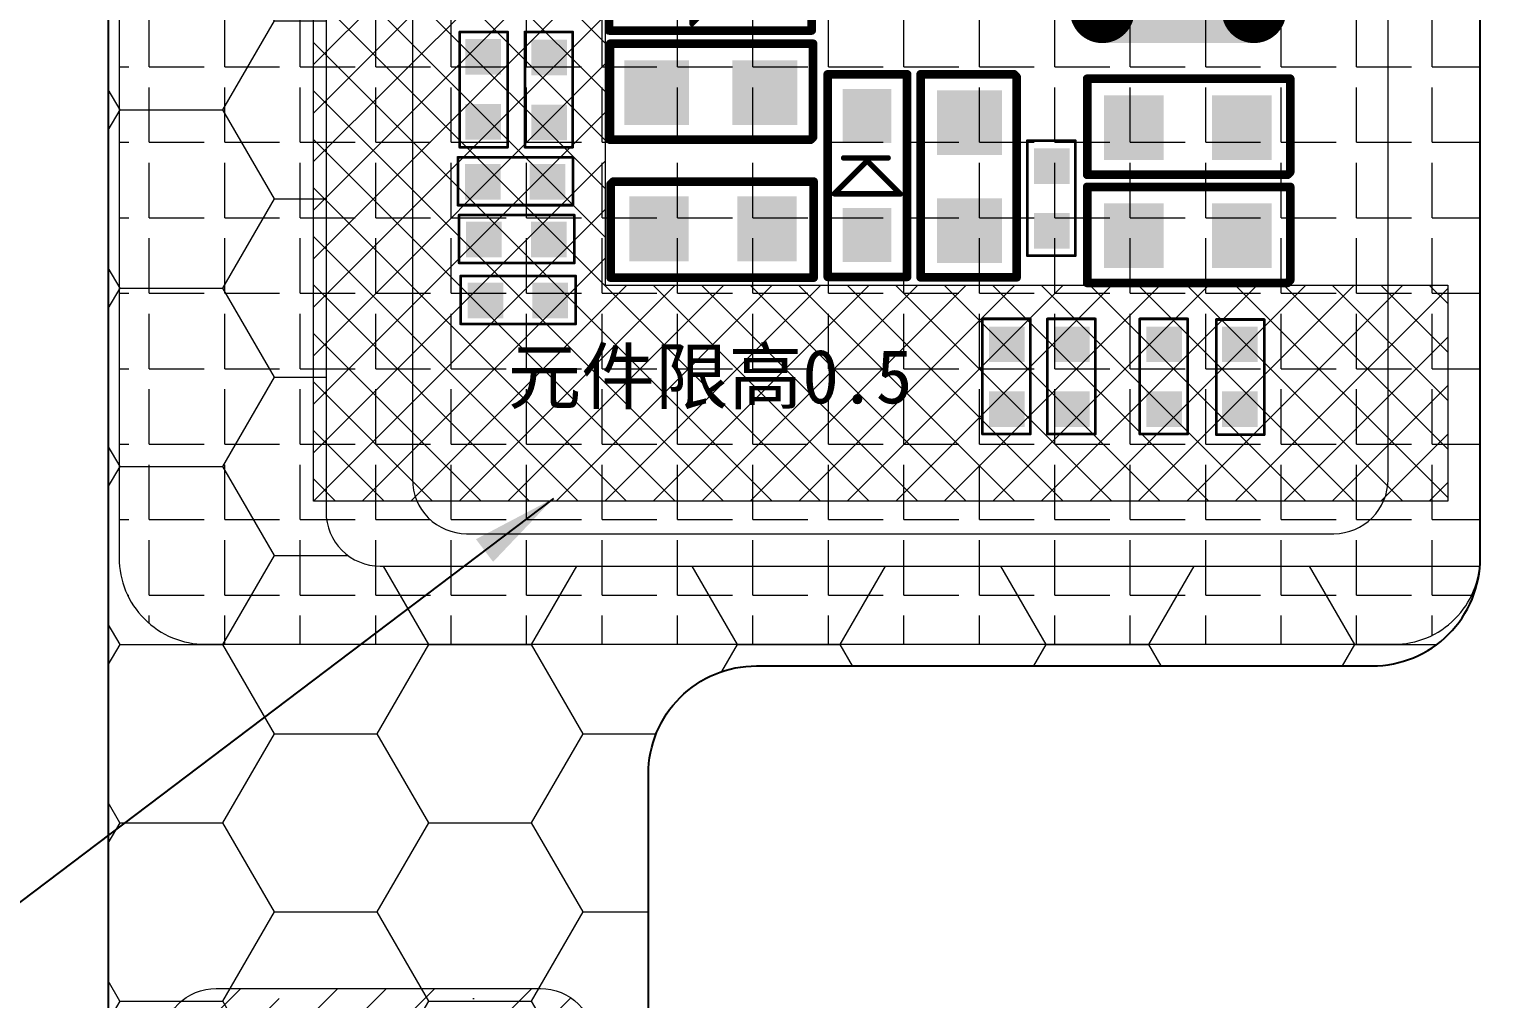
# Model space of a CAD drawing. Header units: millimetres. Extents: x 1845 to 2650, y -178 to 579.
# Drawn here: x 1884.13 to 1897.79, y 256.38 to 265.35 of the extents above; entities that cross this region are included whole.
import ezdxf

# ---------------------------------------------------------------- set-up
doc = ezdxf.new("R2010")
doc.units = ezdxf.units.MM
doc.layers.get('0').update_dxf_attribs({"lineweight": 5})
doc.layers.get('Defpoints').update_dxf_attribs({"lineweight": 5})
doc.layers.add('DIM', color=3, linetype='Continuous', lineweight=5)
doc.layers.add('MFPC', color=50, linetype='Continuous', lineweight=5)
for name, color, linetype in [('EMI', 5, 'Continuous'), ('TOPLAYER', 1, 'Continuous'), ('TOPOVERLAY', 2, 'Continuous'), ('TOPPASTE', 8, 'Continuous'), ('TOPSOLDER', 216, 'Continuous')]:
    doc.layers.add(name, color=color, linetype=linetype)
doc.styles.add('RD', font='ROMAND.shx', dxfattribs={"width": 0.8})
doc.styles.get("Standard").update_dxf_attribs({"font": 'txt', "bigfont": 'gbcbig.shx'})
doc.dimstyles.new('DIM', dxfattribs={"dimtxt": 0.8, "dimasz": 0.8, "dimexe": 0, "dimexo": 0.5, "dimgap": 0.11, "dimtad": 0, "dimzin": 1, "dimdsep": 46, "dimtxsty": 'RD', "dimcen": 0, "dimclrd": 256, "dimclre": 256, "dimclrt": 256, "dimadec": 0, "dimazin": 0, "dimtm": 1e-09, "dimtfac": 1, "dimtofl": 0, "dimtmove": 0, "dimatfit": 3, "dimfxl": 1, "dimlwe": -1, "dimarcsym": 0})

# ---------------------------------------------------------------- blocks, each defined once
blk = doc.blocks.new('*D8')
at = {"layer": 'Defpoints', "color": 0, "lineweight": 5, "transparency": 16777216}
for p in [(1865.289, 283.368), (1890.468, 283.368), (1894.788, 243.262)]:
    blk.add_point(p, dxfattribs=at)
at = {"layer": 'DIM', "lineweight": 5, "transparency": 16777216}
for p, q in [((1889.968, 283.368), (1865.289, 283.368)), ((1865.289, 282.568), (1865.289, 267.362)), ((1865.289, 244.062), (1865.289, 259.782)), ((1894.288, 243.262), (1865.289, 243.262))]:
    blk.add_line(p, q, dxfattribs=at)
for points in [[(1865.156, 282.568), (1865.423, 282.568), (1865.289, 283.368)], [(1865.156, 244.062), (1865.423, 244.062), (1865.289, 243.262)]]:
    blk.add_solid(points, dxfattribs=at)
at = {"layer": 'DIM', "lineweight": 5, "transparency": 16777216, "insert": (1865.289, 263.572), "char_height": 1.2, "attachment_point": 5, "rotation": 90, "style": 'RD'}
blk.add_mtext('40.11%%P0.5', dxfattribs=at)
blk = doc.blocks.new('DIODE_SCHOTTKY_2')
at = {"layer": 'TOPLAYER'}
for points in [[(-0.249999, -0.224998), (0.249999, -0.224998), (-0.249999, 0.224998), (0.249999, 0.224998)], [(0.849998, -0.224998), (1.349997, -0.224998), (0.849998, 0.224998), (1.349997, 0.224998)]]:
    blk.add_solid(points, dxfattribs=at)
at = {"layer": 'TOPOVERLAY'}
for points, const_width in [([(-0.387835, 0.364609), (1.486865, 0.364609)], 0.08001), ([(-0.387835, 0.364609), (-0.387835, -0.37039)], 0.08001), ([(0.380865, 0.304251), (0.380865, -0.30639)], 0.05), ([(0.380865, 0.304251), (0.686186, -0.001069)], 0.05), ([(1.486865, 0.364609), (1.486865, -0.37039)], 0.08001), ([(0.713064, 0.218011), (0.713064, -0.19479)], 0.05), ([(0.686186, -0.001069), (0.379265, -0.30799)], 0.05), ([(-0.387835, -0.37039), (1.486865, -0.37039)], 0.08001)]:
    blk.add_lwpolyline(points, dxfattribs=dict(at, const_width=const_width))
for points, const_width in [([(-0.407838, 0.364609, 1), (-0.367833, 0.364609, 1)], 0.040005), ([(-0.407838, 0.364609, 1), (-0.367833, 0.364609, 1)], 0.040005), ([(0.368366, 0.304251, 1), (0.393365, 0.304251, 1)], 0.024999), ([(0.368366, 0.304251, 1), (0.393365, 0.304251, 1)], 0.024999), ([(1.466863, 0.364609, 1), (1.506868, 0.364609, 1)], 0.040005), ([(1.466863, 0.364609, 1), (1.506868, 0.364609, 1)], 0.040005), ([(0.700565, 0.218011, 1), (0.725564, 0.218011, 1)], 0.024999), ([(0.673687, -0.001069, 1), (0.698685, -0.001069, 1)], 0.024999), ([(0.673687, -0.001069, 1), (0.698685, -0.001069, 1)], 0.024999), ([(0.700565, -0.19479, 1), (0.725564, -0.19479, 1)], 0.024999), ([(-0.407838, -0.37039, 1), (-0.367833, -0.37039, 1)], 0.040005), ([(-0.407838, -0.37039, 1), (-0.367833, -0.37039, 1)], 0.040005), ([(0.366766, -0.30799, 1), (0.391765, -0.30799, 1)], 0.024999), ([(0.368366, -0.30639, 1), (0.393365, -0.30639, 1)], 0.024999), ([(1.466863, -0.37039, 1), (1.506868, -0.37039, 1)], 0.040005), ([(1.466863, -0.37039, 1), (1.506868, -0.37039, 1)], 0.040005)]:
    blk.add_lwpolyline(points, format="xyb", close=True, dxfattribs=dict(at, const_width=const_width))
at = {"layer": 'TOPPASTE'}
for points in [[(-0.249999, -0.224998), (0.249999, -0.224998), (-0.249999, 0.224998), (0.249999, 0.224998)], [(0.849998, -0.224998), (1.349997, -0.224998), (0.849998, 0.224998), (1.349997, 0.224998)]]:
    blk.add_solid(points, dxfattribs=at)
at = {"layer": 'TOPSOLDER'}
for points in [[(-0.249999, -0.224998), (0.249999, -0.224998), (-0.249999, 0.224998), (0.249999, 0.224998)], [(0.849998, -0.224998), (1.349997, -0.224998), (0.849998, 0.224998), (1.349997, 0.224998)]]:
    blk.add_solid(points, dxfattribs=at)
blk = doc.blocks.new('0402S_3')
at = {"layer": 'TOPLAYER'}
for points in [[(-0.273055, 0.305189), (-0.823051, 0.305189), (-0.273055, -0.29481), (-0.823051, -0.29481)], [(0.726943, 0.305189), (0.176947, 0.305189), (0.726943, -0.29481), (0.176947, -0.29481)]]:
    blk.add_solid(points, dxfattribs=at)
at = {"layer": 'TOPOVERLAY', "const_width": 0.08001}
for points in [[(-0.979853, 0.457589), (0.899747, 0.457589)], [(-0.979853, -0.431411), (-0.979853, 0.457589)], [(0.899747, -0.406011), (0.899747, 0.457589)], [(-0.979853, -0.431411), (0.874347, -0.431411)], [(0.874347, -0.431411), (0.899747, -0.406011)]]:
    blk.add_lwpolyline(points, dxfattribs=at)
at = {"layer": 'TOPOVERLAY', "const_width": 0.040005}
for points in [[(-0.999856, 0.457589, 1), (-0.959851, 0.457589, 1)], [(-0.999856, 0.457589, 1), (-0.959851, 0.457589, 1)], [(0.879744, 0.457589, 1), (0.919749, 0.457589, 1)], [(0.879744, 0.457589, 1), (0.919749, 0.457589, 1)], [(-0.999856, -0.431411, 1), (-0.959851, -0.431411, 1)], [(-0.999856, -0.431411, 1), (-0.959851, -0.431411, 1)], [(0.854344, -0.431411, 1), (0.894349, -0.431411, 1)], [(0.854344, -0.431411, 1), (0.894349, -0.431411, 1)], [(0.879744, -0.406011, 1), (0.919749, -0.406011, 1)], [(0.879744, -0.406011, 1), (0.919749, -0.406011, 1)]]:
    blk.add_lwpolyline(points, format="xyb", close=True, dxfattribs=at)
at = {"layer": 'TOPPASTE'}
for points in [[(-0.273055, 0.305189), (-0.823051, 0.305189), (-0.273055, -0.29481), (-0.823051, -0.29481)], [(0.726943, 0.305189), (0.176947, 0.305189), (0.726943, -0.29481), (0.176947, -0.29481)]]:
    blk.add_solid(points, dxfattribs=at)
at = {"layer": 'TOPSOLDER'}
for points in [[(-0.273055, 0.305189), (-0.823051, 0.305189), (-0.273055, -0.29481), (-0.823051, -0.29481)], [(0.726943, 0.305189), (0.176947, 0.305189), (0.726943, -0.29481), (0.176947, -0.29481)]]:
    blk.add_solid(points, dxfattribs=at)
blk = doc.blocks.new('0201_4')
at = {"layer": 'TOPLAYER'}
for points in [[(0.164998, -0.165001), (0.164998, 0.165001), (-0.164998, -0.165001), (-0.164998, 0.165001)], [(0.764997, -0.165001), (0.764997, 0.165001), (0.435, -0.165001), (0.435, 0.165001)]]:
    blk.add_solid(points, dxfattribs=at)
at = {"layer": 'TOPOVERLAY', "const_width": 0.025001}
for points in [[(-0.23, 0.225999), (-0.181, 0.225999)], [(-0.23, 0.225999), (-0.23, -0.217)], [(-0.18, 0.225999), (0.836, 0.225999)], [(0.836, 0.225999), (0.836, -0.217)], [(-0.23, -0.217), (0.836, -0.217)]]:
    blk.add_lwpolyline(points, dxfattribs=at)
at = {"layer": 'TOPOVERLAY', "const_width": 0.012499}
for points in [[(-0.23625, 0.225999, 1), (-0.223749, 0.225999, 1)], [(-0.23625, 0.225999, 1), (-0.223749, 0.225999, 1)], [(-0.187251, 0.225999, 1), (-0.174749, 0.225999, 1)], [(-0.186251, 0.225999, 1), (-0.173749, 0.225999, 1)], [(0.829749, 0.225999, 1), (0.842251, 0.225999, 1)], [(0.829749, 0.225999, 1), (0.842251, 0.225999, 1)], [(-0.23625, -0.217, 1), (-0.223749, -0.217, 1)], [(-0.23625, -0.217, 1), (-0.223749, -0.217, 1)], [(0.829749, -0.217, 1), (0.842251, -0.217, 1)], [(0.829749, -0.217, 1), (0.842251, -0.217, 1)]]:
    blk.add_lwpolyline(points, format="xyb", close=True, dxfattribs=at)
at = {"layer": 'TOPPASTE'}
for points in [[(0.164998, -0.165001), (0.164998, 0.165001), (-0.164998, -0.165001), (-0.164998, 0.165001)], [(0.764997, -0.165001), (0.764997, 0.165001), (0.435, -0.165001), (0.435, 0.165001)]]:
    blk.add_solid(points, dxfattribs=at)
at = {"layer": 'TOPSOLDER'}
for points in [[(0.164998, -0.165001), (0.164998, 0.165001), (-0.164998, -0.165001), (-0.164998, 0.165001)], [(0.764997, -0.165001), (0.764997, 0.165001), (0.435, -0.165001), (0.435, 0.165001)]]:
    blk.add_solid(points, dxfattribs=at)
blk = doc.blocks.new('0201_5')
at = {"layer": 'TOPLAYER'}
for points in [[(0.164998, -0.165001), (0.164998, 0.165001), (-0.164998, -0.165001), (-0.164998, 0.165001)], [(0.764997, -0.165001), (0.764997, 0.165001), (0.435, -0.165001), (0.435, 0.165001)]]:
    blk.add_solid(points, dxfattribs=at)
at = {"layer": 'TOPOVERLAY', "const_width": 0.025001}
for points in [[(-0.23, 0.225999), (-0.181, 0.225999)], [(-0.23, 0.225999), (-0.23, -0.217)], [(-0.18, 0.225999), (0.836, 0.225999)], [(0.836, 0.225999), (0.836, -0.217)], [(-0.23, -0.217), (0.836, -0.217)]]:
    blk.add_lwpolyline(points, dxfattribs=at)
at = {"layer": 'TOPOVERLAY', "const_width": 0.012499}
for points in [[(-0.23625, 0.225999, 1), (-0.223749, 0.225999, 1)], [(-0.23625, 0.225999, 1), (-0.223749, 0.225999, 1)], [(-0.187251, 0.225999, 1), (-0.174749, 0.225999, 1)], [(-0.186251, 0.225999, 1), (-0.173749, 0.225999, 1)], [(0.829749, 0.225999, 1), (0.842251, 0.225999, 1)], [(0.829749, 0.225999, 1), (0.842251, 0.225999, 1)], [(-0.23625, -0.217, 1), (-0.223749, -0.217, 1)], [(-0.23625, -0.217, 1), (-0.223749, -0.217, 1)], [(0.829749, -0.217, 1), (0.842251, -0.217, 1)], [(0.829749, -0.217, 1), (0.842251, -0.217, 1)]]:
    blk.add_lwpolyline(points, format="xyb", close=True, dxfattribs=at)
at = {"layer": 'TOPPASTE'}
for points in [[(0.164998, -0.165001), (0.164998, 0.165001), (-0.164998, -0.165001), (-0.164998, 0.165001)], [(0.764997, -0.165001), (0.764997, 0.165001), (0.435, -0.165001), (0.435, 0.165001)]]:
    blk.add_solid(points, dxfattribs=at)
at = {"layer": 'TOPSOLDER'}
for points in [[(0.164998, -0.165001), (0.164998, 0.165001), (-0.164998, -0.165001), (-0.164998, 0.165001)], [(0.764997, -0.165001), (0.764997, 0.165001), (0.435, -0.165001), (0.435, 0.165001)]]:
    blk.add_solid(points, dxfattribs=at)
blk = doc.blocks.new('0201_6')
at = {"layer": 'TOPLAYER'}
for points in [[(0.164998, -0.165001), (0.164998, 0.165001), (-0.164998, -0.165001), (-0.164998, 0.165001)], [(0.764997, -0.165001), (0.764997, 0.165001), (0.435, -0.165001), (0.435, 0.165001)]]:
    blk.add_solid(points, dxfattribs=at)
at = {"layer": 'TOPOVERLAY', "const_width": 0.025001}
for points in [[(-0.23, -0.217), (-0.23, 0.225999)], [(-0.181, 0.225999), (-0.23, 0.225999)], [(0.836, 0.225999), (-0.18, 0.225999)], [(0.836, -0.217), (0.836, 0.225999)], [(0.836, -0.217), (-0.23, -0.217)]]:
    blk.add_lwpolyline(points, dxfattribs=at)
at = {"layer": 'TOPOVERLAY', "const_width": 0.012499}
for points in [[(-0.23625, 0.225999, 1), (-0.223749, 0.225999, 1)], [(-0.23625, 0.225999, 1), (-0.223749, 0.225999, 1)], [(-0.187251, 0.225999, 1), (-0.174749, 0.225999, 1)], [(-0.186251, 0.225999, 1), (-0.173749, 0.225999, 1)], [(0.829749, 0.225999, 1), (0.842251, 0.225999, 1)], [(0.829749, 0.225999, 1), (0.842251, 0.225999, 1)], [(-0.23625, -0.217, 1), (-0.223749, -0.217, 1)], [(-0.23625, -0.217, 1), (-0.223749, -0.217, 1)], [(0.829749, -0.217, 1), (0.842251, -0.217, 1)], [(0.829749, -0.217, 1), (0.842251, -0.217, 1)]]:
    blk.add_lwpolyline(points, format="xyb", close=True, dxfattribs=at)
at = {"layer": 'TOPPASTE'}
for points in [[(0.164998, -0.165001), (0.164998, 0.165001), (-0.164998, -0.165001), (-0.164998, 0.165001)], [(0.764997, -0.165001), (0.764997, 0.165001), (0.435, -0.165001), (0.435, 0.165001)]]:
    blk.add_solid(points, dxfattribs=at)
at = {"layer": 'TOPSOLDER'}
for points in [[(0.164998, -0.165001), (0.164998, 0.165001), (-0.164998, -0.165001), (-0.164998, 0.165001)], [(0.764997, -0.165001), (0.764997, 0.165001), (0.435, -0.165001), (0.435, 0.165001)]]:
    blk.add_solid(points, dxfattribs=at)
blk = doc.blocks.new('0201_12')
at = {"layer": 'TOPLAYER'}
for points in [[(0.164998, -0.165001), (0.164998, 0.165001), (-0.164998, -0.165001), (-0.164998, 0.165001)], [(0.764997, -0.165001), (0.764997, 0.165001), (0.435, -0.165001), (0.435, 0.165001)]]:
    blk.add_solid(points, dxfattribs=at)
at = {"layer": 'TOPOVERLAY', "const_width": 0.025001}
for points in [[(-0.23, -0.217), (-0.23, 0.225999)], [(-0.23, 0.225999), (-0.181, 0.225999)], [(-0.18, 0.225999), (0.836, 0.225999)], [(0.836, -0.217), (0.836, 0.225999)], [(-0.23, -0.217), (0.836, -0.217)]]:
    blk.add_lwpolyline(points, dxfattribs=at)
at = {"layer": 'TOPOVERLAY', "const_width": 0.012499}
for points in [[(-0.23625, 0.225999, 1), (-0.223749, 0.225999, 1)], [(-0.23625, 0.225999, 1), (-0.223749, 0.225999, 1)], [(-0.187251, 0.225999, 1), (-0.174749, 0.225999, 1)], [(-0.186251, 0.225999, 1), (-0.173749, 0.225999, 1)], [(0.829749, 0.225999, 1), (0.842251, 0.225999, 1)], [(0.829749, 0.225999, 1), (0.842251, 0.225999, 1)], [(-0.23625, -0.217, 1), (-0.223749, -0.217, 1)], [(-0.23625, -0.217, 1), (-0.223749, -0.217, 1)], [(0.829749, -0.217, 1), (0.842251, -0.217, 1)], [(0.829749, -0.217, 1), (0.842251, -0.217, 1)]]:
    blk.add_lwpolyline(points, format="xyb", close=True, dxfattribs=at)
at = {"layer": 'TOPPASTE'}
for points in [[(0.164998, -0.165001), (0.164998, 0.165001), (-0.164998, -0.165001), (-0.164998, 0.165001)], [(0.764997, -0.165001), (0.764997, 0.165001), (0.435, -0.165001), (0.435, 0.165001)]]:
    blk.add_solid(points, dxfattribs=at)
at = {"layer": 'TOPSOLDER'}
for points in [[(0.164998, -0.165001), (0.164998, 0.165001), (-0.164998, -0.165001), (-0.164998, 0.165001)], [(0.764997, -0.165001), (0.764997, 0.165001), (0.435, -0.165001), (0.435, 0.165001)]]:
    blk.add_solid(points, dxfattribs=at)
blk = doc.blocks.new('0201_14')
at = {"layer": 'TOPLAYER'}
for points in [[(0.164998, -0.165001), (0.164998, 0.165001), (-0.164998, -0.165001), (-0.164998, 0.165001)], [(0.764997, -0.165001), (0.764997, 0.165001), (0.435, -0.165001), (0.435, 0.165001)]]:
    blk.add_solid(points, dxfattribs=at)
at = {"layer": 'TOPOVERLAY', "const_width": 0.025001}
for points in [[(-0.23, -0.217), (-0.23, 0.225999)], [(-0.23, 0.225999), (-0.181, 0.225999)], [(-0.18, 0.225999), (0.836, 0.225999)], [(0.836, -0.217), (0.836, 0.225999)], [(-0.23, -0.217), (0.836, -0.217)]]:
    blk.add_lwpolyline(points, dxfattribs=at)
at = {"layer": 'TOPOVERLAY', "const_width": 0.012499}
for points in [[(-0.23625, 0.225999, 1), (-0.223749, 0.225999, 1)], [(-0.23625, 0.225999, 1), (-0.223749, 0.225999, 1)], [(-0.187251, 0.225999, 1), (-0.174749, 0.225999, 1)], [(-0.186251, 0.225999, 1), (-0.173749, 0.225999, 1)], [(0.829749, 0.225999, 1), (0.842251, 0.225999, 1)], [(0.829749, 0.225999, 1), (0.842251, 0.225999, 1)], [(-0.23625, -0.217, 1), (-0.223749, -0.217, 1)], [(-0.23625, -0.217, 1), (-0.223749, -0.217, 1)], [(0.829749, -0.217, 1), (0.842251, -0.217, 1)], [(0.829749, -0.217, 1), (0.842251, -0.217, 1)]]:
    blk.add_lwpolyline(points, format="xyb", close=True, dxfattribs=at)
at = {"layer": 'TOPPASTE'}
for points in [[(0.164998, -0.165001), (0.164998, 0.165001), (-0.164998, -0.165001), (-0.164998, 0.165001)], [(0.764997, -0.165001), (0.764997, 0.165001), (0.435, -0.165001), (0.435, 0.165001)]]:
    blk.add_solid(points, dxfattribs=at)
at = {"layer": 'TOPSOLDER'}
for points in [[(0.164998, -0.165001), (0.164998, 0.165001), (-0.164998, -0.165001), (-0.164998, 0.165001)], [(0.764997, -0.165001), (0.764997, 0.165001), (0.435, -0.165001), (0.435, 0.165001)]]:
    blk.add_solid(points, dxfattribs=at)
blk = doc.blocks.new('0201_15')
at = {"layer": 'TOPLAYER'}
for points in [[(0.164998, -0.165001), (0.164998, 0.165001), (-0.164998, -0.165001), (-0.164998, 0.165001)], [(0.764997, -0.165001), (0.764997, 0.165001), (0.435, -0.165001), (0.435, 0.165001)]]:
    blk.add_solid(points, dxfattribs=at)
at = {"layer": 'TOPOVERLAY', "const_width": 0.025001}
for points in [[(-0.23, -0.217), (-0.23, 0.225999)], [(-0.23, 0.225999), (-0.181, 0.225999)], [(-0.18, 0.225999), (0.836, 0.225999)], [(0.836, -0.217), (0.836, 0.225999)], [(-0.23, -0.217), (0.836, -0.217)]]:
    blk.add_lwpolyline(points, dxfattribs=at)
at = {"layer": 'TOPOVERLAY', "const_width": 0.012499}
for points in [[(-0.23625, 0.225999, 1), (-0.223749, 0.225999, 1)], [(-0.23625, 0.225999, 1), (-0.223749, 0.225999, 1)], [(-0.187251, 0.225999, 1), (-0.174749, 0.225999, 1)], [(-0.186251, 0.225999, 1), (-0.173749, 0.225999, 1)], [(0.829749, 0.225999, 1), (0.842251, 0.225999, 1)], [(0.829749, 0.225999, 1), (0.842251, 0.225999, 1)], [(-0.23625, -0.217, 1), (-0.223749, -0.217, 1)], [(-0.23625, -0.217, 1), (-0.223749, -0.217, 1)], [(0.829749, -0.217, 1), (0.842251, -0.217, 1)], [(0.829749, -0.217, 1), (0.842251, -0.217, 1)]]:
    blk.add_lwpolyline(points, format="xyb", close=True, dxfattribs=at)
at = {"layer": 'TOPPASTE'}
for points in [[(0.164998, -0.165001), (0.164998, 0.165001), (-0.164998, -0.165001), (-0.164998, 0.165001)], [(0.764997, -0.165001), (0.764997, 0.165001), (0.435, -0.165001), (0.435, 0.165001)]]:
    blk.add_solid(points, dxfattribs=at)
at = {"layer": 'TOPSOLDER'}
for points in [[(0.164998, -0.165001), (0.164998, 0.165001), (-0.164998, -0.165001), (-0.164998, 0.165001)], [(0.764997, -0.165001), (0.764997, 0.165001), (0.435, -0.165001), (0.435, 0.165001)]]:
    blk.add_solid(points, dxfattribs=at)
blk = doc.blocks.new('0201_16')
at = {"layer": 'TOPLAYER'}
for points in [[(0.164998, -0.165001), (0.164998, 0.165001), (-0.164998, -0.165001), (-0.164998, 0.165001)], [(0.764997, -0.165001), (0.764997, 0.165001), (0.435, -0.165001), (0.435, 0.165001)]]:
    blk.add_solid(points, dxfattribs=at)
at = {"layer": 'TOPOVERLAY', "const_width": 0.025001}
for points in [[(-0.23, 0.225999), (-0.23, -0.217)], [(-0.181, 0.225999), (-0.23, 0.225999)], [(0.836, 0.225999), (-0.18, 0.225999)], [(0.836, 0.225999), (0.836, -0.217)], [(0.836, -0.217), (-0.23, -0.217)]]:
    blk.add_lwpolyline(points, dxfattribs=at)
at = {"layer": 'TOPOVERLAY', "const_width": 0.012499}
for points in [[(-0.23625, 0.225999, 1), (-0.223749, 0.225999, 1)], [(-0.23625, 0.225999, 1), (-0.223749, 0.225999, 1)], [(-0.187251, 0.225999, 1), (-0.174749, 0.225999, 1)], [(-0.186251, 0.225999, 1), (-0.173749, 0.225999, 1)], [(0.829749, 0.225999, 1), (0.842251, 0.225999, 1)], [(0.829749, 0.225999, 1), (0.842251, 0.225999, 1)], [(-0.23625, -0.217, 1), (-0.223749, -0.217, 1)], [(-0.23625, -0.217, 1), (-0.223749, -0.217, 1)], [(0.829749, -0.217, 1), (0.842251, -0.217, 1)], [(0.829749, -0.217, 1), (0.842251, -0.217, 1)]]:
    blk.add_lwpolyline(points, format="xyb", close=True, dxfattribs=at)
at = {"layer": 'TOPPASTE'}
for points in [[(0.164998, -0.165001), (0.164998, 0.165001), (-0.164998, -0.165001), (-0.164998, 0.165001)], [(0.764997, -0.165001), (0.764997, 0.165001), (0.435, -0.165001), (0.435, 0.165001)]]:
    blk.add_solid(points, dxfattribs=at)
at = {"layer": 'TOPSOLDER'}
for points in [[(0.164998, -0.165001), (0.164998, 0.165001), (-0.164998, -0.165001), (-0.164998, 0.165001)], [(0.764997, -0.165001), (0.764997, 0.165001), (0.435, -0.165001), (0.435, 0.165001)]]:
    blk.add_solid(points, dxfattribs=at)
blk = doc.blocks.new('0402S_18')
at = {"layer": 'TOPLAYER'}
for points in [[(-0.273055, 0.305189), (-0.823051, 0.305189), (-0.273055, -0.29481), (-0.823051, -0.29481)], [(0.726943, 0.305189), (0.176947, 0.305189), (0.726943, -0.29481), (0.176947, -0.29481)]]:
    blk.add_solid(points, dxfattribs=at)
at = {"layer": 'TOPOVERLAY', "const_width": 0.08001}
for points in [[(-0.979853, 0.457589), (0.899747, 0.457589)], [(-0.979853, -0.431411), (-0.979853, 0.457589)], [(0.899747, -0.406011), (0.899747, 0.457589)], [(-0.979853, -0.431411), (0.874347, -0.431411)], [(0.874347, -0.431411), (0.899747, -0.406011)]]:
    blk.add_lwpolyline(points, dxfattribs=at)
at = {"layer": 'TOPOVERLAY', "const_width": 0.040005}
for points in [[(-0.999856, 0.457589, 1), (-0.959851, 0.457589, 1)], [(-0.999856, 0.457589, 1), (-0.959851, 0.457589, 1)], [(0.879744, 0.457589, 1), (0.919749, 0.457589, 1)], [(0.879744, 0.457589, 1), (0.919749, 0.457589, 1)], [(-0.999856, -0.431411, 1), (-0.959851, -0.431411, 1)], [(-0.999856, -0.431411, 1), (-0.959851, -0.431411, 1)], [(0.854344, -0.431411, 1), (0.894349, -0.431411, 1)], [(0.854344, -0.431411, 1), (0.894349, -0.431411, 1)], [(0.879744, -0.406011, 1), (0.919749, -0.406011, 1)], [(0.879744, -0.406011, 1), (0.919749, -0.406011, 1)]]:
    blk.add_lwpolyline(points, format="xyb", close=True, dxfattribs=at)
at = {"layer": 'TOPPASTE'}
for points in [[(-0.273055, 0.305189), (-0.823051, 0.305189), (-0.273055, -0.29481), (-0.823051, -0.29481)], [(0.726943, 0.305189), (0.176947, 0.305189), (0.726943, -0.29481), (0.176947, -0.29481)]]:
    blk.add_solid(points, dxfattribs=at)
at = {"layer": 'TOPSOLDER'}
for points in [[(-0.273055, 0.305189), (-0.823051, 0.305189), (-0.273055, -0.29481), (-0.823051, -0.29481)], [(0.726943, 0.305189), (0.176947, 0.305189), (0.726943, -0.29481), (0.176947, -0.29481)]]:
    blk.add_solid(points, dxfattribs=at)
blk = doc.blocks.new('0201_19')
at = {"layer": 'TOPLAYER'}
for points in [[(0.164998, -0.165001), (0.164998, 0.165001), (-0.164998, -0.165001), (-0.164998, 0.165001)], [(0.764997, -0.165001), (0.764997, 0.165001), (0.435, -0.165001), (0.435, 0.165001)]]:
    blk.add_solid(points, dxfattribs=at)
at = {"layer": 'TOPOVERLAY', "const_width": 0.025001}
for points in [[(-0.23, 0.225999), (-0.181, 0.225999)], [(-0.23, 0.225999), (-0.23, -0.217)], [(-0.18, 0.225999), (0.836, 0.225999)], [(0.836, 0.225999), (0.836, -0.217)], [(-0.23, -0.217), (0.836, -0.217)]]:
    blk.add_lwpolyline(points, dxfattribs=at)
at = {"layer": 'TOPOVERLAY', "const_width": 0.012499}
for points in [[(-0.23625, 0.225999, 1), (-0.223749, 0.225999, 1)], [(-0.23625, 0.225999, 1), (-0.223749, 0.225999, 1)], [(-0.187251, 0.225999, 1), (-0.174749, 0.225999, 1)], [(-0.186251, 0.225999, 1), (-0.173749, 0.225999, 1)], [(0.829749, 0.225999, 1), (0.842251, 0.225999, 1)], [(0.829749, 0.225999, 1), (0.842251, 0.225999, 1)], [(-0.23625, -0.217, 1), (-0.223749, -0.217, 1)], [(-0.23625, -0.217, 1), (-0.223749, -0.217, 1)], [(0.829749, -0.217, 1), (0.842251, -0.217, 1)], [(0.829749, -0.217, 1), (0.842251, -0.217, 1)]]:
    blk.add_lwpolyline(points, format="xyb", close=True, dxfattribs=at)
at = {"layer": 'TOPPASTE'}
for points in [[(0.164998, -0.165001), (0.164998, 0.165001), (-0.164998, -0.165001), (-0.164998, 0.165001)], [(0.764997, -0.165001), (0.764997, 0.165001), (0.435, -0.165001), (0.435, 0.165001)]]:
    blk.add_solid(points, dxfattribs=at)
at = {"layer": 'TOPSOLDER'}
for points in [[(0.164998, -0.165001), (0.164998, 0.165001), (-0.164998, -0.165001), (-0.164998, 0.165001)], [(0.764997, -0.165001), (0.764997, 0.165001), (0.435, -0.165001), (0.435, 0.165001)]]:
    blk.add_solid(points, dxfattribs=at)
blk = doc.blocks.new('0402S_20')
at = {"layer": 'TOPLAYER'}
for points in [[(-0.273055, 0.305189), (-0.823051, 0.305189), (-0.273055, -0.29481), (-0.823051, -0.29481)], [(0.726943, 0.305189), (0.176947, 0.305189), (0.726943, -0.29481), (0.176947, -0.29481)]]:
    blk.add_solid(points, dxfattribs=at)
at = {"layer": 'TOPOVERLAY', "const_width": 0.08001}
for points in [[(0.899747, 0.457589), (-0.979853, 0.457589)], [(-0.979853, 0.457589), (-0.979853, -0.431411)], [(0.899747, 0.457589), (0.899747, -0.406011)], [(0.874347, -0.431411), (-0.979853, -0.431411)], [(0.899747, -0.406011), (0.874347, -0.431411)]]:
    blk.add_lwpolyline(points, dxfattribs=at)
at = {"layer": 'TOPOVERLAY', "const_width": 0.040005}
for points in [[(-0.999856, 0.457589, 1), (-0.959851, 0.457589, 1)], [(-0.999856, 0.457589, 1), (-0.959851, 0.457589, 1)], [(0.879744, 0.457589, 1), (0.919749, 0.457589, 1)], [(0.879744, 0.457589, 1), (0.919749, 0.457589, 1)], [(-0.999856, -0.431411, 1), (-0.959851, -0.431411, 1)], [(-0.999856, -0.431411, 1), (-0.959851, -0.431411, 1)], [(0.854344, -0.431411, 1), (0.894349, -0.431411, 1)], [(0.854344, -0.431411, 1), (0.894349, -0.431411, 1)], [(0.879744, -0.406011, 1), (0.919749, -0.406011, 1)], [(0.879744, -0.406011, 1), (0.919749, -0.406011, 1)]]:
    blk.add_lwpolyline(points, format="xyb", close=True, dxfattribs=at)
at = {"layer": 'TOPPASTE'}
for points in [[(-0.273055, 0.305189), (-0.823051, 0.305189), (-0.273055, -0.29481), (-0.823051, -0.29481)], [(0.726943, 0.305189), (0.176947, 0.305189), (0.726943, -0.29481), (0.176947, -0.29481)]]:
    blk.add_solid(points, dxfattribs=at)
at = {"layer": 'TOPSOLDER'}
for points in [[(-0.273055, 0.305189), (-0.823051, 0.305189), (-0.273055, -0.29481), (-0.823051, -0.29481)], [(0.726943, 0.305189), (0.176947, 0.305189), (0.726943, -0.29481), (0.176947, -0.29481)]]:
    blk.add_solid(points, dxfattribs=at)
blk = doc.blocks.new('0201_22')
at = {"layer": 'TOPLAYER'}
for points in [[(0.164998, -0.165001), (0.164998, 0.165001), (-0.164998, -0.165001), (-0.164998, 0.165001)], [(0.764997, -0.165001), (0.764997, 0.165001), (0.435, -0.165001), (0.435, 0.165001)]]:
    blk.add_solid(points, dxfattribs=at)
at = {"layer": 'TOPOVERLAY', "const_width": 0.025001}
for points in [[(-0.23, 0.225999), (-0.23, -0.217)], [(-0.23, 0.225999), (-0.181, 0.225999)], [(-0.18, 0.225999), (0.836, 0.225999)], [(0.836, 0.225999), (0.836, -0.217)], [(-0.23, -0.217), (0.836, -0.217)]]:
    blk.add_lwpolyline(points, dxfattribs=at)
at = {"layer": 'TOPOVERLAY', "const_width": 0.012499}
for points in [[(-0.23625, 0.225999, 1), (-0.223749, 0.225999, 1)], [(-0.23625, 0.225999, 1), (-0.223749, 0.225999, 1)], [(-0.187251, 0.225999, 1), (-0.174749, 0.225999, 1)], [(-0.186251, 0.225999, 1), (-0.173749, 0.225999, 1)], [(0.829749, 0.225999, 1), (0.842251, 0.225999, 1)], [(0.829749, 0.225999, 1), (0.842251, 0.225999, 1)], [(-0.23625, -0.217, 1), (-0.223749, -0.217, 1)], [(-0.23625, -0.217, 1), (-0.223749, -0.217, 1)], [(0.829749, -0.217, 1), (0.842251, -0.217, 1)], [(0.829749, -0.217, 1), (0.842251, -0.217, 1)]]:
    blk.add_lwpolyline(points, format="xyb", close=True, dxfattribs=at)
at = {"layer": 'TOPPASTE'}
for points in [[(0.164998, -0.165001), (0.164998, 0.165001), (-0.164998, -0.165001), (-0.164998, 0.165001)], [(0.764997, -0.165001), (0.764997, 0.165001), (0.435, -0.165001), (0.435, 0.165001)]]:
    blk.add_solid(points, dxfattribs=at)
at = {"layer": 'TOPSOLDER'}
for points in [[(0.164998, -0.165001), (0.164998, 0.165001), (-0.164998, -0.165001), (-0.164998, 0.165001)], [(0.764997, -0.165001), (0.764997, 0.165001), (0.435, -0.165001), (0.435, 0.165001)]]:
    blk.add_solid(points, dxfattribs=at)
blk = doc.blocks.new('0402S_23')
at = {"layer": 'TOPLAYER'}
for points in [[(-0.248054, 0.305189), (-0.848053, 0.305189), (-0.248054, -0.29481), (-0.848053, -0.29481)], [(0.751944, 0.305189), (0.151945, 0.305189), (0.751944, -0.29481), (0.151945, -0.29481)]]:
    blk.add_solid(points, dxfattribs=at)
at = {"layer": 'TOPOVERLAY', "const_width": 0.08001}
for points in [[(-0.979853, -0.431411), (-0.979853, 0.457589)], [(0.899747, 0.457589), (-0.979853, 0.457589)], [(0.899747, -0.406011), (0.899747, 0.457589)], [(0.874347, -0.431411), (-0.979853, -0.431411)], [(0.874347, -0.431411), (0.899747, -0.406011)]]:
    blk.add_lwpolyline(points, dxfattribs=at)
at = {"layer": 'TOPOVERLAY', "const_width": 0.040005}
for points in [[(-0.999856, 0.457589, 1), (-0.959851, 0.457589, 1)], [(-0.999856, 0.457589, 1), (-0.959851, 0.457589, 1)], [(0.879744, 0.457589, 1), (0.919749, 0.457589, 1)], [(0.879744, 0.457589, 1), (0.919749, 0.457589, 1)], [(-0.999856, -0.431411, 1), (-0.959851, -0.431411, 1)], [(-0.999856, -0.431411, 1), (-0.959851, -0.431411, 1)], [(0.854344, -0.431411, 1), (0.894349, -0.431411, 1)], [(0.854344, -0.431411, 1), (0.894349, -0.431411, 1)], [(0.879744, -0.406011, 1), (0.919749, -0.406011, 1)], [(0.879744, -0.406011, 1), (0.919749, -0.406011, 1)]]:
    blk.add_lwpolyline(points, format="xyb", close=True, dxfattribs=at)
at = {"layer": 'TOPPASTE'}
for points in [[(-0.248054, 0.305189), (-0.848053, 0.305189), (-0.248054, -0.29481), (-0.848053, -0.29481)], [(0.751944, 0.305189), (0.151945, 0.305189), (0.751944, -0.29481), (0.151945, -0.29481)]]:
    blk.add_solid(points, dxfattribs=at)
at = {"layer": 'TOPSOLDER'}
for points in [[(-0.248054, 0.305189), (-0.848053, 0.305189), (-0.248054, -0.29481), (-0.848053, -0.29481)], [(0.751944, 0.305189), (0.151945, 0.305189), (0.751944, -0.29481), (0.151945, -0.29481)]]:
    blk.add_solid(points, dxfattribs=at)
blk = doc.blocks.new('0402S_24')
at = {"layer": 'TOPLAYER'}
for points in [[(-0.248054, 0.305189), (-0.848053, 0.305189), (-0.248054, -0.29481), (-0.848053, -0.29481)], [(0.751944, 0.305189), (0.151945, 0.305189), (0.751944, -0.29481), (0.151945, -0.29481)]]:
    blk.add_solid(points, dxfattribs=at)
at = {"layer": 'TOPOVERLAY', "const_width": 0.08001}
for points in [[(-0.979853, -0.431411), (-0.979853, 0.457589)], [(-0.979853, 0.457589), (0.899747, 0.457589)], [(0.899747, -0.406011), (0.899747, 0.457589)], [(-0.979853, -0.431411), (0.874347, -0.431411)], [(0.874347, -0.431411), (0.899747, -0.406011)]]:
    blk.add_lwpolyline(points, dxfattribs=at)
at = {"layer": 'TOPOVERLAY', "const_width": 0.040005}
for points in [[(-0.999856, 0.457589, 1), (-0.959851, 0.457589, 1)], [(-0.999856, 0.457589, 1), (-0.959851, 0.457589, 1)], [(0.879744, 0.457589, 1), (0.919749, 0.457589, 1)], [(0.879744, 0.457589, 1), (0.919749, 0.457589, 1)], [(-0.999856, -0.431411, 1), (-0.959851, -0.431411, 1)], [(-0.999856, -0.431411, 1), (-0.959851, -0.431411, 1)], [(0.854344, -0.431411, 1), (0.894349, -0.431411, 1)], [(0.854344, -0.431411, 1), (0.894349, -0.431411, 1)], [(0.879744, -0.406011, 1), (0.919749, -0.406011, 1)], [(0.879744, -0.406011, 1), (0.919749, -0.406011, 1)]]:
    blk.add_lwpolyline(points, format="xyb", close=True, dxfattribs=at)
at = {"layer": 'TOPPASTE'}
for points in [[(-0.248054, 0.305189), (-0.848053, 0.305189), (-0.248054, -0.29481), (-0.848053, -0.29481)], [(0.751944, 0.305189), (0.151945, 0.305189), (0.751944, -0.29481), (0.151945, -0.29481)]]:
    blk.add_solid(points, dxfattribs=at)
at = {"layer": 'TOPSOLDER'}
for points in [[(-0.248054, 0.305189), (-0.848053, 0.305189), (-0.248054, -0.29481), (-0.848053, -0.29481)], [(0.751944, 0.305189), (0.151945, 0.305189), (0.751944, -0.29481), (0.151945, -0.29481)]]:
    blk.add_solid(points, dxfattribs=at)
blk = doc.blocks.new('L_28')
at = {"layer": 'TOPLAYER', "const_width": 0.1975}
for points in [[(-1.136249, 0.7025, 1), (-0.938748, 0.7025, 1)], [(-0.741248, 0.7025, 1), (-0.543748, 0.7025, 1)], [(0.543753, 0.7025, 1), (0.741253, 0.7025, 1)], [(0.938754, 0.7025, 1), (1.136254, 0.7025, 1)], [(-1.136249, -0.702495, 1), (-0.938748, -0.702495, 1)], [(-0.741248, -0.702495, 1), (-0.543748, -0.702495, 1)], [(0.543753, -0.702495, 1), (0.741253, -0.702495, 1)], [(0.938754, -0.702495, 1), (1.136254, -0.702495, 1)]]:
    blk.add_lwpolyline(points, format="xyb", close=True, dxfattribs=at)
at = {"layer": 'TOPLAYER'}
for points in [[(-1.037499, -0.899996), (-0.642498, -0.899996), (-1.037499, 0.900001), (-0.642498, 0.900001)], [(0.642503, -0.899996), (1.037504, -0.899996), (0.642503, 0.900001), (1.037504, 0.900001)], [(-1.234999, -0.702495), (-0.444998, -0.702495), (-1.234999, 0.7025), (-0.444998, 0.7025)], [(0.445003, -0.702495), (1.235004, -0.702495), (0.445003, 0.7025), (1.235004, 0.7025)]]:
    blk.add_solid(points, dxfattribs=at)
at = {"layer": 'TOPPASTE', "const_width": 0.1975}
for points in [[(-1.136249, 0.7025, 1), (-0.938748, 0.7025, 1)], [(-0.741248, 0.7025, 1), (-0.543748, 0.7025, 1)], [(0.543753, 0.7025, 1), (0.741253, 0.7025, 1)], [(0.938754, 0.7025, 1), (1.136254, 0.7025, 1)], [(-1.136249, -0.702495, 1), (-0.938748, -0.702495, 1)], [(-0.741248, -0.702495, 1), (-0.543748, -0.702495, 1)], [(0.543753, -0.702495, 1), (0.741253, -0.702495, 1)], [(0.938754, -0.702495, 1), (1.136254, -0.702495, 1)]]:
    blk.add_lwpolyline(points, format="xyb", close=True, dxfattribs=at)
at = {"layer": 'TOPPASTE'}
for points in [[(-1.037499, -0.899996), (-0.642498, -0.899996), (-1.037499, 0.900001), (-0.642498, 0.900001)], [(0.642503, -0.899996), (1.037504, -0.899996), (0.642503, 0.900001), (1.037504, 0.900001)], [(-1.234999, -0.702495), (-0.444998, -0.702495), (-1.234999, 0.7025), (-0.444998, 0.7025)], [(0.445003, -0.702495), (1.235004, -0.702495), (0.445003, 0.7025), (1.235004, 0.7025)]]:
    blk.add_solid(points, dxfattribs=at)
at = {"layer": 'TOPSOLDER', "const_width": 0.2991}
for points in [[(-1.187049, 0.7025, 1), (-0.887948, 0.7025, 1)], [(-0.792048, 0.7025, 1), (-0.492948, 0.7025, 1)], [(0.492953, 0.7025, 1), (0.792053, 0.7025, 1)], [(0.887954, 0.7025, 1), (1.187054, 0.7025, 1)], [(-1.187049, -0.702495, 1), (-0.887948, -0.702495, 1)], [(-0.792048, -0.702495, 1), (-0.492948, -0.702495, 1)], [(0.492953, -0.702495, 1), (0.792053, -0.702495, 1)], [(0.887954, -0.702495, 1), (1.187054, -0.702495, 1)]]:
    blk.add_lwpolyline(points, format="xyb", close=True, dxfattribs=at)
at = {"layer": 'TOPSOLDER'}
for points in [[(-1.037499, -1.001596), (-0.642498, -1.001596), (-1.037499, 1.001601), (-0.642498, 1.001601)], [(0.642503, -1.001596), (1.037504, -1.001596), (0.642503, 1.001601), (1.037504, 1.001601)], [(-1.336599, -0.702495), (-0.343398, -0.702495), (-1.336599, 0.7025), (-0.343398, 0.7025)], [(0.343403, -0.702495), (1.336604, -0.702495), (0.343403, 0.7025), (1.336604, 0.7025)]]:
    blk.add_solid(points, dxfattribs=at)
blk = doc.blocks.new('DIODE_SCHOTTKY_33')
at = {"layer": 'TOPLAYER'}
for points in [[(-0.249999, -0.224998), (0.249999, -0.224998), (-0.249999, 0.224998), (0.249999, 0.224998)], [(0.849998, -0.224998), (1.349997, -0.224998), (0.849998, 0.224998), (1.349997, 0.224998)]]:
    blk.add_solid(points, dxfattribs=at)
at = {"layer": 'TOPOVERLAY'}
for points, const_width in [([(-0.387835, 0.364609), (1.486865, 0.364609)], 0.08001), ([(-0.387835, 0.364609), (-0.387835, -0.37039)], 0.08001), ([(0.380865, 0.304251), (0.380865, -0.30639)], 0.05), ([(0.380865, 0.304251), (0.686186, -0.001069)], 0.05), ([(1.486865, 0.364609), (1.486865, -0.37039)], 0.08001), ([(0.713064, 0.218011), (0.713064, -0.19479)], 0.05), ([(0.686186, -0.001069), (0.379265, -0.30799)], 0.05), ([(-0.387835, -0.37039), (1.486865, -0.37039)], 0.08001)]:
    blk.add_lwpolyline(points, dxfattribs=dict(at, const_width=const_width))
for points, const_width in [([(-0.407838, 0.364609, 1), (-0.367833, 0.364609, 1)], 0.040005), ([(-0.407838, 0.364609, 1), (-0.367833, 0.364609, 1)], 0.040005), ([(0.368366, 0.304251, 1), (0.393365, 0.304251, 1)], 0.024999), ([(0.368366, 0.304251, 1), (0.393365, 0.304251, 1)], 0.024999), ([(1.466863, 0.364609, 1), (1.506868, 0.364609, 1)], 0.040005), ([(1.466863, 0.364609, 1), (1.506868, 0.364609, 1)], 0.040005), ([(0.700565, 0.218011, 1), (0.725564, 0.218011, 1)], 0.024999), ([(0.673687, -0.001069, 1), (0.698685, -0.001069, 1)], 0.024999), ([(0.673687, -0.001069, 1), (0.698685, -0.001069, 1)], 0.024999), ([(0.700565, -0.19479, 1), (0.725564, -0.19479, 1)], 0.024999), ([(-0.407838, -0.37039, 1), (-0.367833, -0.37039, 1)], 0.040005), ([(-0.407838, -0.37039, 1), (-0.367833, -0.37039, 1)], 0.040005), ([(0.366766, -0.30799, 1), (0.391765, -0.30799, 1)], 0.024999), ([(0.368366, -0.30639, 1), (0.393365, -0.30639, 1)], 0.024999), ([(1.466863, -0.37039, 1), (1.506868, -0.37039, 1)], 0.040005), ([(1.466863, -0.37039, 1), (1.506868, -0.37039, 1)], 0.040005)]:
    blk.add_lwpolyline(points, format="xyb", close=True, dxfattribs=dict(at, const_width=const_width))
at = {"layer": 'TOPPASTE'}
for points in [[(-0.249999, -0.224998), (0.249999, -0.224998), (-0.249999, 0.224998), (0.249999, 0.224998)], [(0.849998, -0.224998), (1.349997, -0.224998), (0.849998, 0.224998), (1.349997, 0.224998)]]:
    blk.add_solid(points, dxfattribs=at)
at = {"layer": 'TOPSOLDER'}
for points in [[(-0.249999, -0.224998), (0.249999, -0.224998), (-0.249999, 0.224998), (0.249999, 0.224998)], [(0.849998, -0.224998), (1.349997, -0.224998), (0.849998, 0.224998), (1.349997, 0.224998)]]:
    blk.add_solid(points, dxfattribs=at)
blk = doc.blocks.new('0201_34')
at = {"layer": 'TOPLAYER'}
for points in [[(0.164998, -0.165001), (0.164998, 0.165001), (-0.164998, -0.165001), (-0.164998, 0.165001)], [(0.764997, -0.165001), (0.764997, 0.165001), (0.435, -0.165001), (0.435, 0.165001)]]:
    blk.add_solid(points, dxfattribs=at)
at = {"layer": 'TOPOVERLAY', "const_width": 0.025001}
for points in [[(-0.23, -0.217), (-0.23, 0.225999)], [(-0.181, 0.225999), (-0.23, 0.225999)], [(0.836, 0.225999), (-0.18, 0.225999)], [(0.836, -0.217), (0.836, 0.225999)], [(0.836, -0.217), (-0.23, -0.217)]]:
    blk.add_lwpolyline(points, dxfattribs=at)
at = {"layer": 'TOPOVERLAY', "const_width": 0.012499}
for points in [[(-0.23625, 0.225999, 1), (-0.223749, 0.225999, 1)], [(-0.23625, 0.225999, 1), (-0.223749, 0.225999, 1)], [(-0.187251, 0.225999, 1), (-0.174749, 0.225999, 1)], [(-0.186251, 0.225999, 1), (-0.173749, 0.225999, 1)], [(0.829749, 0.225999, 1), (0.842251, 0.225999, 1)], [(0.829749, 0.225999, 1), (0.842251, 0.225999, 1)], [(-0.23625, -0.217, 1), (-0.223749, -0.217, 1)], [(-0.23625, -0.217, 1), (-0.223749, -0.217, 1)], [(0.829749, -0.217, 1), (0.842251, -0.217, 1)], [(0.829749, -0.217, 1), (0.842251, -0.217, 1)]]:
    blk.add_lwpolyline(points, format="xyb", close=True, dxfattribs=at)
at = {"layer": 'TOPPASTE'}
for points in [[(0.164998, -0.165001), (0.164998, 0.165001), (-0.164998, -0.165001), (-0.164998, 0.165001)], [(0.764997, -0.165001), (0.764997, 0.165001), (0.435, -0.165001), (0.435, 0.165001)]]:
    blk.add_solid(points, dxfattribs=at)
at = {"layer": 'TOPSOLDER'}
for points in [[(0.164998, -0.165001), (0.164998, 0.165001), (-0.164998, -0.165001), (-0.164998, 0.165001)], [(0.764997, -0.165001), (0.764997, 0.165001), (0.435, -0.165001), (0.435, 0.165001)]]:
    blk.add_solid(points, dxfattribs=at)

msp = doc.modelspace()

# ---------------------------------------------------------------- hatches: boundary and pattern name
at = {"lineweight": 5}
h = msp.add_hatch(dxfattribs=at)
h.set_pattern_fill('ANGLE', color=32, scale=0.1)
h.set_pattern_definition([(0, (54.4738, 406.80264), (0, 0.6985), [0.508, -0.1905]), (90, (54.4738, 406.80264), (-0.6985, 4e-17), [0.508, -0.1905])])
edge = h.paths.add_edge_path()
edge.add_line((1885.763, 259.6625), (1896.763, 259.6625))
edge.add_arc((1896.763, 260.4625), 0.8, 270, 360)
edge.add_line((1897.563, 260.4625), (1897.563, 269.7625))
edge.add_arc((1896.763, 269.7625), 0.8, 0, 90)
edge.add_line((1896.763, 270.5625), (1885.763, 270.5625))
edge.add_arc((1885.763, 269.7625), 0.8, 90, 180)
edge.add_line((1884.963, 269.7625), (1884.963, 260.4625))
edge.add_arc((1885.763, 260.4625), 0.8, 180, 270)
at = {"linetype": 'Continuous'}
h = msp.add_hatch(dxfattribs=at)
h.set_pattern_fill('ANSI37', color=3, scale=0.1)
h.set_pattern_definition([(45, (-87.89275, 20.41848), (-0.224506403, 0.224506403), []), (135, (-87.89275, 20.41848), (-0.224506403, -0.224506403), [])])
h.paths.add_polyline_path([(1889.4629, 270.588), (1886.7629, 270.588), (1886.7629, 260.988), (1897.2629, 260.988), (1897.2629, 262.988), (1889.4629, 262.988)])
h.paths.add_polyline_path([(1888.4009, 261.5775), (1892.5839, 261.5775), (1892.5839, 262.5426), (1888.4009, 262.5426)], flags=24)
at = {"lineweight": 5}
h = msp.add_hatch(dxfattribs=at)
h.set_pattern_fill('ANSI35', color=252, scale=0.1)
h.set_pattern_definition([(45, (54.4738, 406.80264), (-0.4490128, 0.4490128), []), (45, (54.9228, 406.80264), (-0.4490128, 0.4490128), [0.79375, -0.15875, 0, -0.15875])])
edge = h.paths.add_edge_path()
edge.add_arc((1888.863, 255.9772), 0.5, 0, 90, ccw=False)
edge.add_line((1889.363, 255.9772), (1889.363, 252.2625))
edge.add_arc((1893.863, 252.2625), 4.5, 180, 270)
edge.add_line((1893.863, 247.7625), (1895.713, 247.7625))
edge.add_arc((1895.713, 252.2625), 4.5, 270, 360)
edge.add_line((1900.213, 252.2625), (1900.213, 262.9316))
edge.add_arc((1900.713, 262.9316), 0.5, 90, 180, ccw=False)
edge.add_line((1900.713, 263.4316), (1903.713, 263.4316))
edge.add_arc((1903.713, 262.9316), 0.5, 0, 90, ccw=False)
edge.add_line((1904.213, 262.9316), (1904.213, 252.2625))
edge.add_arc((1895.713, 252.2625), 8.5, -90, 0, ccw=False)
edge.add_line((1895.713, 243.7625), (1893.863, 243.7625))
edge.add_arc((1893.863, 252.2625), 8.5, 180, 270, ccw=False)
edge.add_line((1885.363, 252.2625), (1885.363, 255.9772))
edge.add_arc((1885.863, 255.9772), 0.5, 90, 180, ccw=False)
edge.add_line((1885.863, 256.4772), (1888.863, 256.4772))
h.paths.add_polyline_path([(1891.8091, 245.3047), (1898.0594, 245.3047), (1898.0594, 246.8936), (1891.8091, 246.8936)], flags=24)
at = {"layer": 'EMI', "lineweight": 5}
h = msp.add_hatch(dxfattribs=at)
h.set_pattern_fill('HONEY', color=256, scale=0.3)
h.set_pattern_definition([(0, (-53.8432, 16.31634), (1.42875, 0.8248892), [0.9525, -1.905]), (120, (-53.8432, 16.31634), (-1.42875, 0.8248892), [0.9525, -1.905]), (60, (-53.8432, 16.31634), (3e-09, 1.6497784), [-1.905, 0.9525])])
edge = h.paths.add_edge_path()
edge.add_line((1897.5601, 260.3864), (1887.379, 260.3864))
edge.add_arc((1887.379, 260.8864), 0.5, 180, 270, ccw=False)
edge.add_line((1886.879, 260.8864), (1886.879, 269.3953))
edge.add_arc((1887.379, 269.3953), 0.5, 90, 180, ccw=False)
edge.add_line((1887.379, 269.8953), (1897.063, 269.8953))
edge.add_arc((1897.063, 269.3953), 0.5, 0, 90, ccw=False)
edge.add_line((1897.563, 269.3953), (1897.563, 267.6316))
edge.add_arc((1898.863, 267.6316), 1.3, 90, 180, ccw=False)
edge.add_line((1898.863, 268.9316), (1903.798, 268.9316))
edge.add_line((1903.798, 268.9316), (1903.798, 271.1831))
edge.add_line((1903.798, 271.1831), (1884.863, 271.1831))
edge.add_line((1884.863, 271.1831), (1884.863, 252.2625))
edge.add_arc((1893.863, 252.2625), 9, 180, 270)
edge.add_line((1893.863, 243.2625), (1895.713, 243.2625))
edge.add_arc((1895.713, 252.2625), 9, 270, 360)
edge.add_line((1904.713, 252.2625), (1904.713, 263.9316))
edge.add_line((1904.713, 263.9316), (1899.713, 263.9316))
edge.add_line((1899.713, 263.9316), (1899.713, 252.2625))
edge.add_arc((1895.713, 252.2625), 4, 270, 360, ccw=False)
edge.add_line((1895.713, 248.2625), (1893.863, 248.2625))
edge.add_arc((1893.863, 252.2625), 4, 180, 270, ccw=False)
edge.add_line((1889.863, 252.2625), (1889.863, 258.4625))
edge.add_arc((1890.863, 258.4625), 1, 90, 180, ccw=False)
edge.add_line((1890.863, 259.4625), (1896.563, 259.4625))
edge.add_arc((1896.563, 260.4625), 1, 270, 355.63603)

# ---------------------------------------------------------------- linework, layer by layer
at = {"color": 32, "lineweight": 5}
msp.add_lwpolyline([(1885.763, 259.6625), (1896.763, 259.6625, 0.4142136), (1897.563, 260.4625), (1897.563, 269.7625, 0.4142136), (1896.763, 270.5625), (1885.763, 270.5625, 0.4142136), (1884.963, 269.7625), (1884.963, 260.4625, 0.4142136)], format="xyb", close=True, dxfattribs=at)
at = {"color": 3, "linetype": 'Continuous'}
msp.add_lwpolyline([(1897.2629, 262.988), (1897.2629, 260.988), (1886.7629, 260.988), (1886.7629, 270.588), (1889.4629, 270.588), (1889.4629, 262.988)], close=True, dxfattribs=at)
at = {"lineweight": 5}
msp.add_lwpolyline([(1896.2093, 269.5953), (1888.179, 269.5953, 0.4142136), (1887.679, 269.0953), (1887.679, 261.1864, 0.4142136), (1888.179, 260.6864), (1896.2093, 260.6864, 0.4142136), (1896.7093, 261.1864), (1896.7093, 269.0953, 0.4142136)], format="xyb", close=True, dxfattribs=at)
at = {"color": 252, "lineweight": 5}
msp.add_lwpolyline([(1888.863, 256.4772, -0.4142136), (1889.363, 255.9772), (1889.363, 252.2625, 0.4142136), (1893.863, 247.7625), (1895.713, 247.7625, 0.4142136), (1900.213, 252.2625), (1900.213, 262.9316, -0.4142136), (1900.713, 263.4316), (1903.713, 263.4316, -0.4142136), (1904.213, 262.9316), (1904.213, 252.2625, -0.4142136), (1895.713, 243.7625), (1893.863, 243.7625, -0.4142136), (1885.363, 252.2625), (1885.363, 255.9772, -0.4142136), (1885.863, 256.4772), (1888.863, 256.4772)], format="xyb", dxfattribs=at)
at = {"layer": 'EMI', "lineweight": 5}
msp.add_lwpolyline([(1886.879, 269.3953), (1886.879, 260.8864, 0.4142136), (1887.379, 260.3864), (1897.563, 260.3864), (1897.563, 269.3953, 0.4142136), (1897.063, 269.8953), (1887.379, 269.8953, 0.4142136)], format="xyb", close=True, dxfattribs=at)
at = {"layer": 'MFPC', "linetype": 'Continuous', "lineweight": 25}
for points in [[(1884.863, 272.7069), (1884.863, 252.2625, 0.4142136)], [(1889.863, 252.2625), (1889.863, 258.4625, -0.4142136), (1890.863, 259.4625), (1896.563, 259.4625, 0.4142136), (1897.563, 260.4625), (1897.563, 267.6316, -0.4142136), (1898.863, 268.9316), (1909.898, 268.9316, 0.4142136)]]:
    msp.add_lwpolyline(points, format="xyb", dxfattribs=at)

# ---------------------------------------------------------------- block references
for name, p, rotation in [('L_28', (1894.7664, 266.5638), 270), ('0201_34', (1888.3335, 265.0995), 270), ('0201_5', (1888.9453, 264.4935), 90), ('DIODE_SCHOTTKY_33', (1891.8874, 263.4511), 90), ('0402S_23', (1892.8403, 264.0388), 90), ('0201_22', (1893.5969, 263.4888), 90), ('0402S_20', (1890.4124, 263.5138), 180), ('0201_19', (1893.1809, 261.8388), 90), ('0201_16', (1893.7828, 261.8388), 90), ('0201_15', (1894.6374, 261.8388), 90), ('0201_6', (1895.3374, 262.4388), 270)]:
    msp.add_blockref(name, p, dxfattribs=dict(rotation=rotation))
for name, p in [('DIODE_SCHOTTKY_2', (1889.8874, 265.7138)), ('0402S_24', (1890.4882, 264.7632)), ('0402S_3', (1894.9044, 264.4398)), ('0201_14', (1888.3296, 263.944)), ('0402S_18', (1894.9044, 263.4388)), ('0201_12', (1888.3408, 263.4091)), ('0201_4', (1888.3546, 262.8451))]:
    msp.add_blockref(name, p)

# ---------------------------------------------------------------- texts
at = {"color": 3, "insert": (1888.5594, 262.3925), "char_height": 0.5, "width": 5.595789, "attachment_point": 1}
msp.add_mtext('{\\fSimSun|b0|i0|c134|p2;元件限高0.5}', dxfattribs=at)

# ---------------------------------------------------------------- dimensions: what is measured, and where the dimension line sits
at = {"layer": 'DIM', "lineweight": 5}
dim = msp.add_linear_dim(base=(1865.2893, 283.3685), p1=(1894.788, 243.2625), p2=(1890.4676, 283.3685), angle=90, text='<>%%P0.5', dimstyle='DIM', override={"dimtxt": 1.2, "dimfxl": 0.18, "dimlwd": 5, "dimlwe": 5, "dimarcsym": 1}, dxfattribs=at)
dim.commit()
dim.dimension.update_dxf_attribs({"geometry": '*D8', "text_midpoint": (1865.2893, 263.5718), "dimtype": 160})

# ---------------------------------------------------------------- leaders
msp.add_leader([(1888.9841, 261.013), (1883.2337, 256.6637), (1869.6167, 256.6637)], dimstyle='DIM', override={"dimtol": 1, "dimtp": 0.5, "dimtm": 0.5, "dimfxl": 0.8, "dimarcsym": 1}, dxfattribs=at)

doc.saveas('drawing.dxf')
